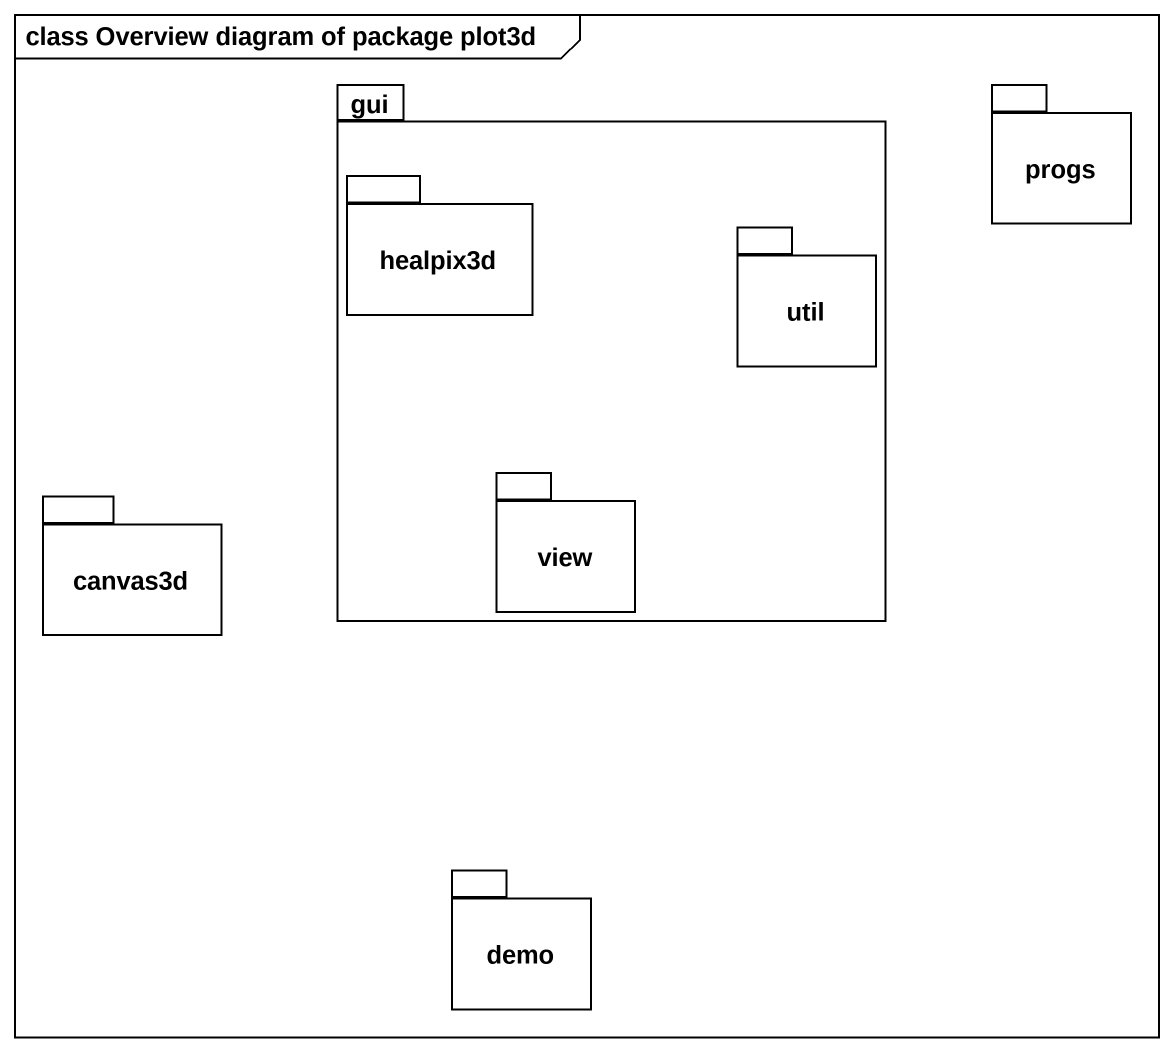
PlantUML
@startuml
mainframe class Overview diagram of package plot3d
package gui {
  package healpix3d {
  }
  package util {
  }
  package view {
  }
}
package progs {
}
package canvas3d {
}
package demo {
}
@enduml
